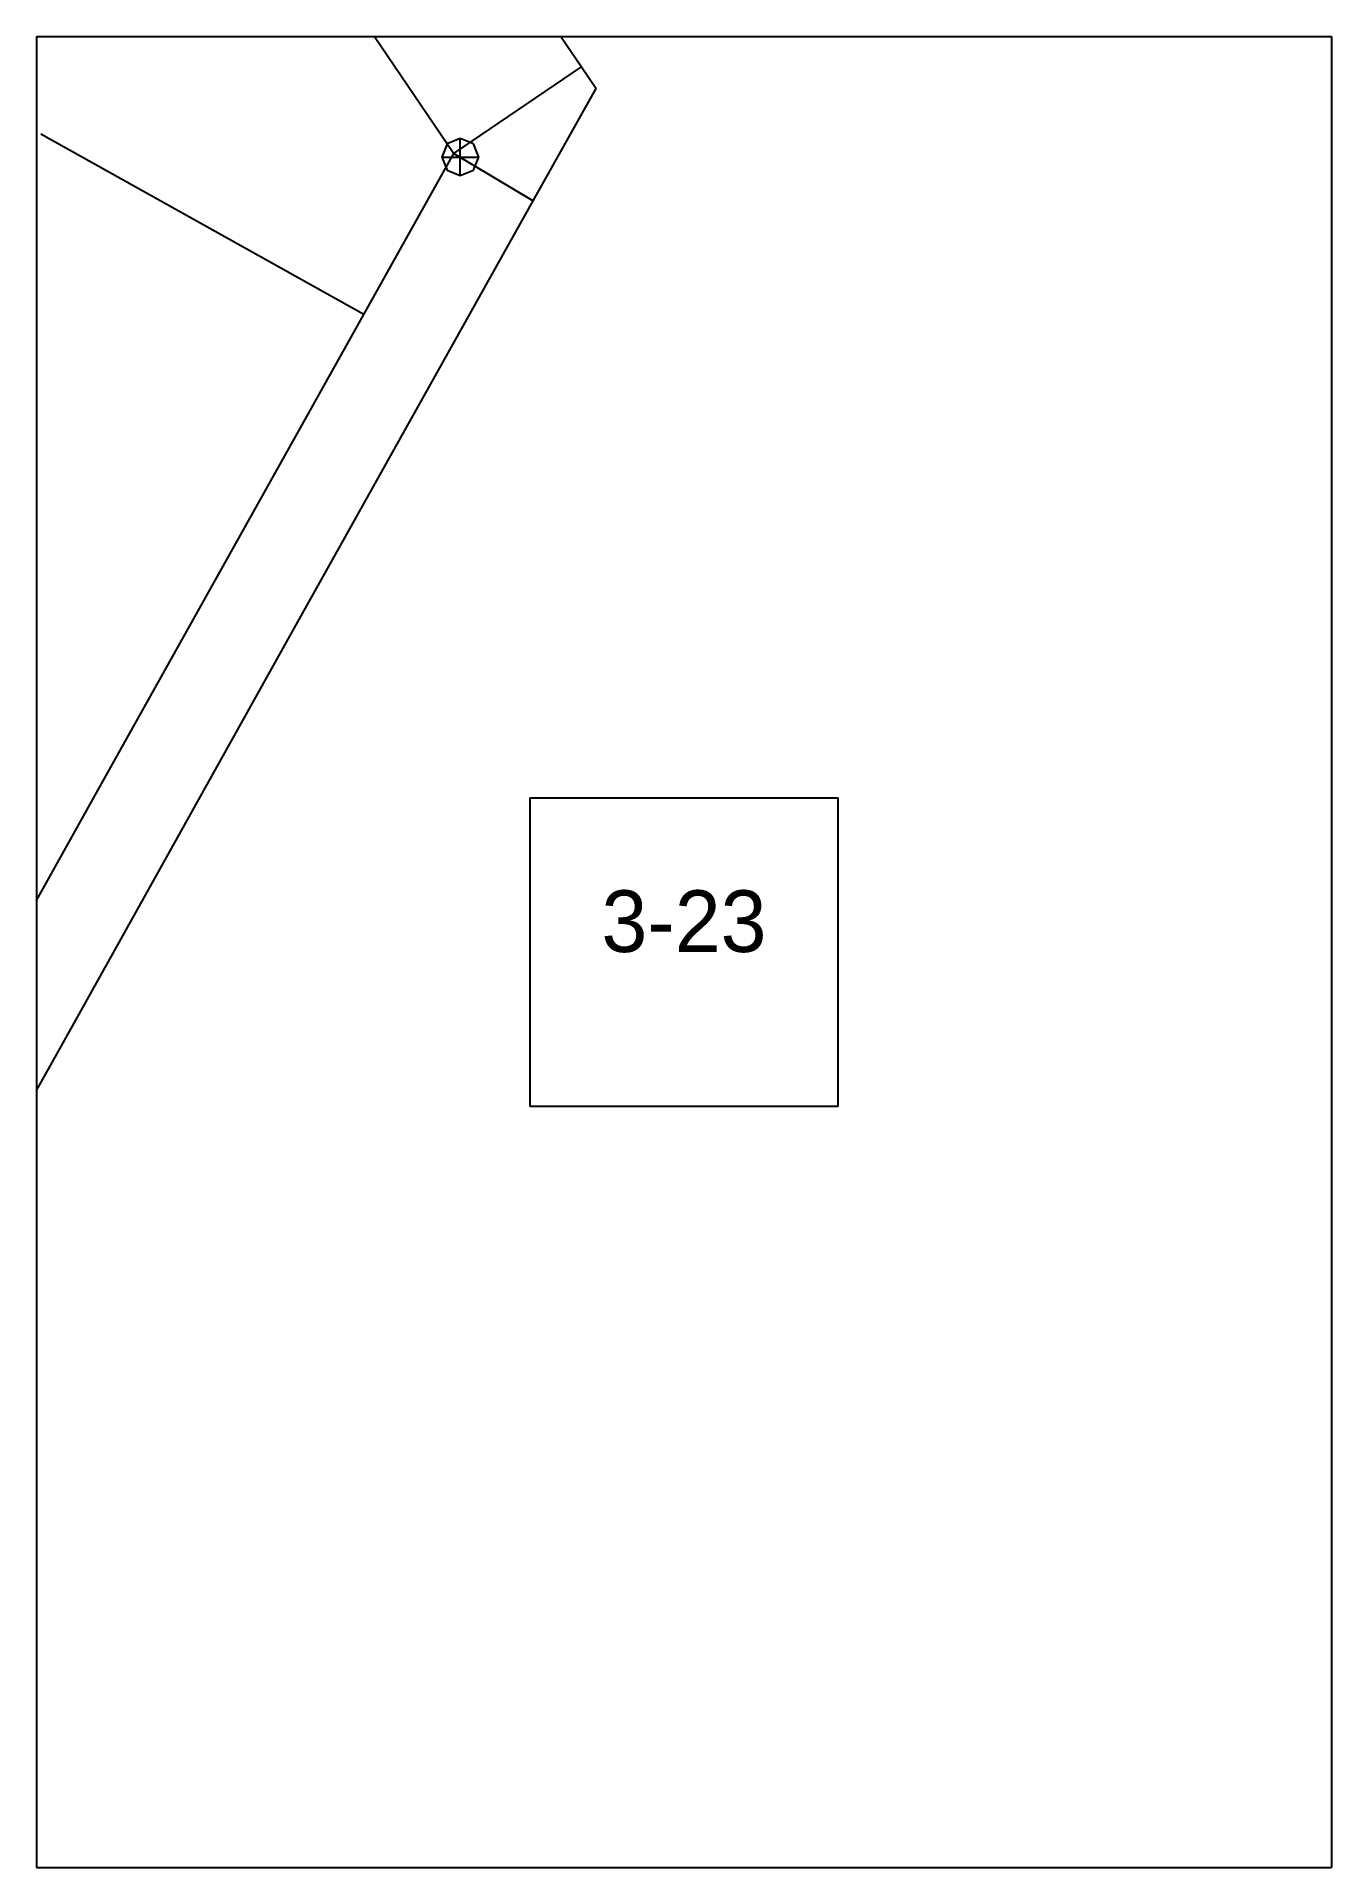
# Paper-space layout 'Plan 3-23' of a CAD drawing. Header units: metres, sheet in millimetres. Extents: x 0 to 210, y 0 to 297.
# The model-space entities are those that its viewports show. They can reach past a viewport. Long polylines and large blocks are cut down to what shows.
import ezdxf
from ezdxf.enums import TextEntityAlignment as Align

# ---------------------------------------------------------------- set-up
doc = ezdxf.new("R2010")
doc.units = ezdxf.units.M
for name, color, linetype in [('default', 7, 'Continuous'), ('TEXTLAYER', 7, 'Continuous'), ('VIEWPORTS', 7, 'Continuous')]:
    doc.layers.add(name, color=color, linetype=linetype)

msp = doc.modelspace()

# ---------------------------------------------------------------- linework, layer by layer
at = {"color": 9}
for p, q in [((4620, -297), (4620, -594)), ((4620, -297), (4620, -594)), ((4830, -297), (4830, -594)), ((4410, -594), (4620, -594)), ((4410, -594), (4620, -594)), ((4620, -594), (4830, -594)), ((4620, -594), (4620, -891)), ((4620, -594), (4830, -594)), ((4620, -594), (4620, -891)), ((4830, -594), (4830, -891)), ((4700, -717.5), (4750, -717.5)), ((4700, -717.5), (4700, -767.5)), ((4750, -767.5), (4750, -717.5)), ((4700, -767.5), (4750, -767.5)), ((4410, -891), (4620, -891)), ((4410, -891), (4620, -891)), ((4620, -891), (4830, -891)), ((4620, -891), (4620, -1188)), ((4620, -891), (4830, -891)), ((4620, -891), (4620, -1188)), ((4830, -891), (4830, -1188))]:
    msp.add_line(p, q, dxfattribs=at)
at = {"layer": 'default', "color": 7, "linetype": 'Continuous'}
for p, q in [((4565.11, -387.6), (4708.36, -598.92)), ((4544.42, -401.63), (4687.67, -612.95)), ((4687.67, -612.95), (4708.36, -598.92)), ((4708.36, -598.92), (4710.73, -602.42)), ((4700.55, -620.63), (4710.73, -602.42)), ((4673.07, -639.07), (4620.69, -609.8)), ((4686.6, -611.42), (4685.72, -613.54)), ((4688.72, -610.54), (4686.6, -611.42)), ((4688.72, -616.54), (4688.72, -610.54)), ((4690.84, -611.42), (4688.72, -610.54)), ((4691.72, -613.54), (4690.84, -611.42)), ((4667.92, -648.29), (4687.67, -612.95)), ((4685.72, -613.54), (4691.72, -613.54)), ((4685.72, -613.54), (4686.6, -615.66)), ((4687.67, -612.95), (4700.55, -620.63)), ((4690.84, -615.66), (4691.72, -613.54)), ((4686.6, -615.66), (4688.72, -616.54)), ((4688.72, -616.54), (4690.84, -615.66)), ((4680.8, -655.97), (4700.55, -620.63)), ((4649.22, -681.76), (4667.92, -648.29)), ((4662.12, -689.43), (4680.8, -655.97)), ((4630.54, -715.24), (4649.22, -681.76)), ((4643.44, -722.9), (4662.12, -689.43)), ((4611.88, -748.72), (4630.54, -715.24)), ((4624.77, -756.38), (4643.44, -722.9)), ((4606.12, -789.86), (4624.77, -756.38))]:
    msp.add_line(p, q, dxfattribs=at)

# ---------------------------------------------------------------- texts
at = {"layer": 'TEXTLAYER', "color": 1}
msp.add_text('3-23', height=10, dxfattribs=at).set_placement((4725, -742.5), align=Align.CENTER)

psp = doc.layouts.new('Plan 3-23')

# ---------------------------------------------------------------- viewports
at = {"layer": 'VIEWPORTS'}
psp.add_viewport(center=(105, 148.5), size=(210, 297), view_center_point=(4725, -742.5), view_height=297, dxfattribs=at)

doc.saveas('drawing.dxf')
